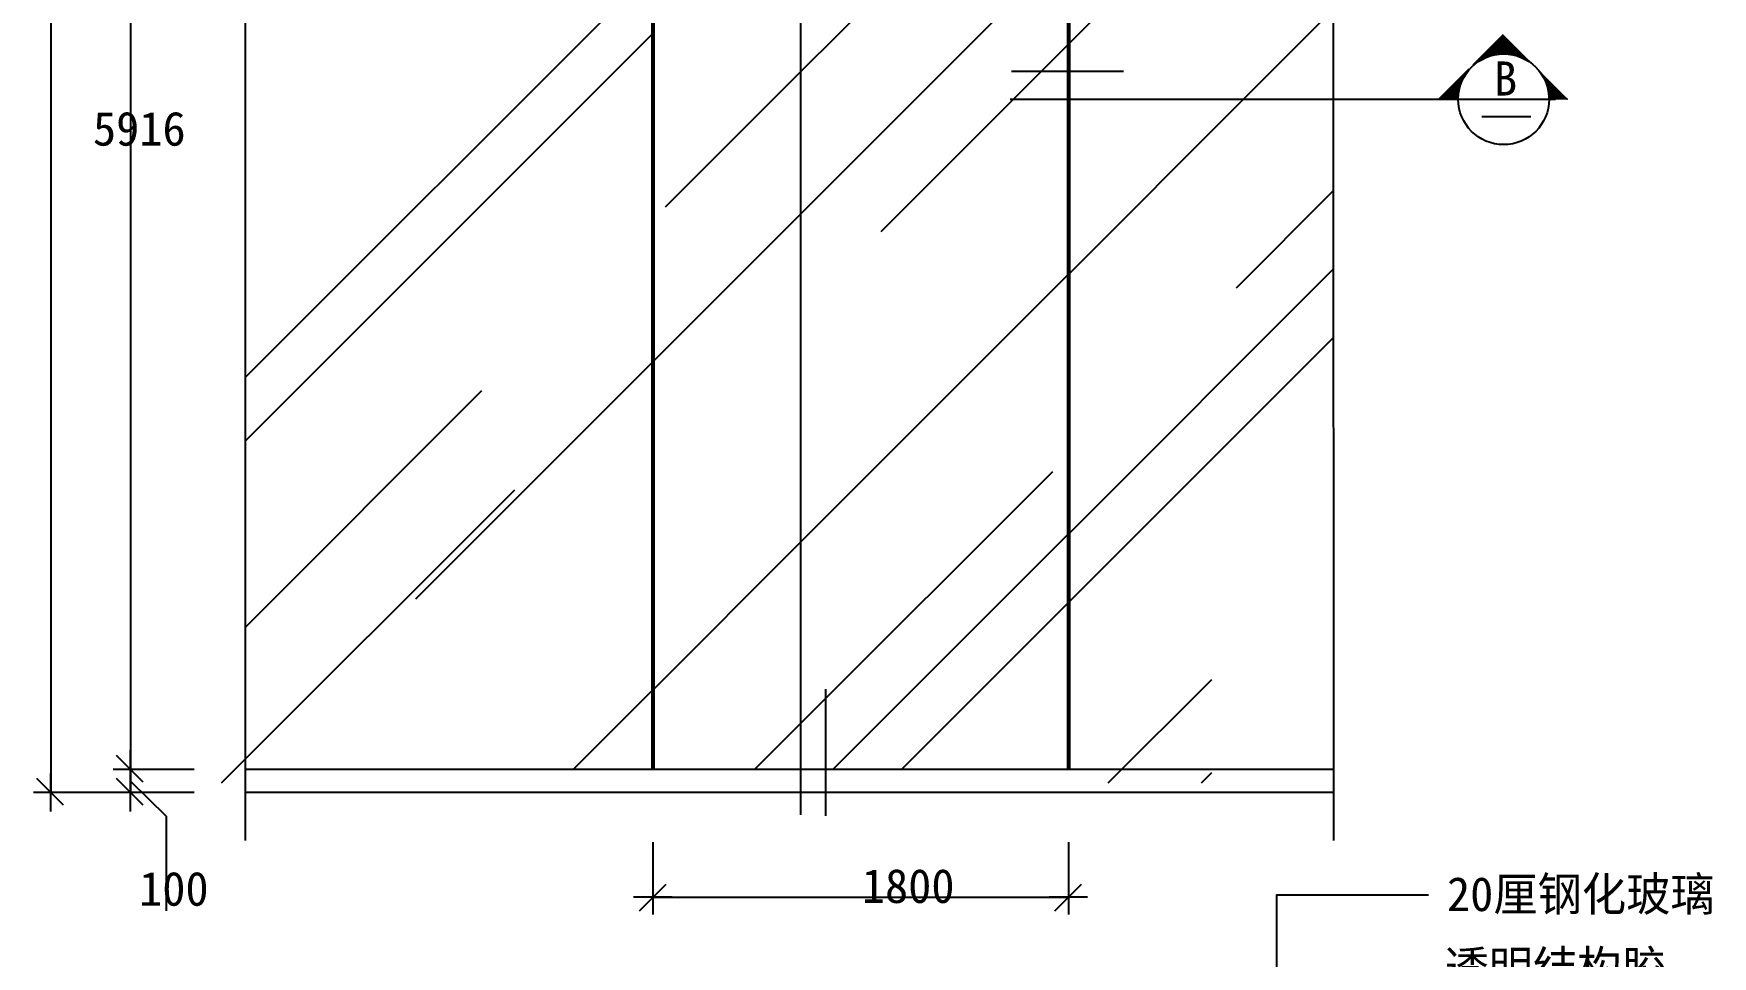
# Model space of a CAD drawing. Header units: metres. Extents: x -1106 to 1756, y 335 to 3725.
# Drawn here: x 302 to 1756, y 2109 to 2908 of the extents above; entities that cross this region are included whole.
import ezdxf

# ---------------------------------------------------------------- set-up
doc = ezdxf.new("R2010")
doc.units = ezdxf.units.M
for name, color, linetype in [('2', 2, 'Continuous'), ('3', 3, 'Continuous'), ('4', 4, 'Continuous'), ('BH', 3, 'Continuous'), ('DIM', 3, 'Continuous'), ('TEXT', 7, 'Continuous')]:
    doc.layers.add(name, color=color, linetype=linetype)

msp = doc.modelspace()

# ---------------------------------------------------------------- hatches: boundary and pattern name
at = {"layer": 'TEXT'}
h = msp.add_hatch(dxfattribs=at)
h.set_pattern_fill('SOLID')
h.paths.add_polyline_path([(1547.41, 2879.17), (1519.53, 2851.29), (1535.86, 2851.29, -0.2)])
h.paths.add_polyline_path([(1575.29, 2890.72, -0.2), (1603.17, 2879.17), (1575.29, 2907.05), (1547.41, 2879.17, -0.2)])
h.paths.add_polyline_path([(1603.17, 2879.17, -0.2), (1614.72, 2851.29), (1631.05, 2851.29)])

# ---------------------------------------------------------------- linework, layer by layer
for p, q in [((386.52, 2254.07), (386.52, 2287.42)), ((317.48, 2234.07), (317.48, 2267.42)), ((386.52, 2234.07), (386.52, 2267.42)), ((855.44, 2159.99), (822.09, 2159.99)), ((1215.25, 2159.99), (1181.89, 2159.99))]:
    msp.add_line(p, q)
for points in [[(397.46, 2259.61), (374.37, 2282.7)], [(328.43, 2239.61), (305.33, 2262.7)], [(397.46, 2239.61), (374.37, 2262.7)], [(849.91, 2170.94), (826.81, 2147.84)], [(1209.71, 2170.94), (1186.62, 2147.84)]]:
    msp.add_lwpolyline(points)
at = {"layer": '2'}
msp.add_line((1428, 2250.55), (485.65, 2250.55), dxfattribs=at)
at = {"layer": '3'}
for p, q in [((837.97, 3435.95), (837.97, 2270.55)), ((839.57, 3435.95), (839.57, 2270.55)), ((1197.97, 3435.95), (1197.97, 2270.55)), ((1199.57, 3435.95), (1199.57, 2270.55)), ((485.65, 2924.62), (485.65, 2209.16)), ((1427.93, 2924.49), (1428.31, 2209.02))]:
    msp.add_line(p, q, dxfattribs=at)
at = {"layer": '4'}
msp.add_line((1428, 2270.55), (485.65, 2270.55), dxfattribs=at)
at = {"layer": 'BH'}
for p, q in [((1199.57, 2899.62), (1428, 3128.06)), ((967.02, 2874.96), (1197.97, 3105.91)), ((967.02, 2751.93), (1197.97, 2982.88)), ((485.65, 2609.97), (837.97, 2962.29)), ((1350.37, 2851.02), (1426.84, 2927.49)), ((485.65, 2554.81), (837.97, 2907.13)), ((1036.56, 2736.62), (1197.97, 2898.02)), ((849.88, 2757.83), (967.02, 2874.96)), ((1199.57, 2700.22), (1350.37, 2851.02)), ((1344.15, 2687.83), (1428, 2771.68)), ((839.57, 2624.48), (967.02, 2751.93)), ((967.02, 2467.67), (1197.97, 2698.62)), ((1199.57, 2475.36), (1428, 2703.79)), ((1199.57, 2415.96), (1428, 2644.4)), ((633.51, 2418.42), (837.97, 2622.88)), ((485.65, 2393.59), (690.79, 2598.73)), ((967.02, 2310.69), (1185.05, 2528.73)), ((465.3, 2258.87), (719.23, 2512.8)), ((994.76, 2270.55), (1197.97, 2473.76)), ((839.57, 2340.22), (967.02, 2467.67)), ((1054.15, 2270.55), (1197.97, 2414.36)), ((1233.22, 2258.87), (1322.81, 2348.46)), ((769.9, 2270.55), (837.97, 2338.62)), ((926.88, 2270.55), (967.02, 2310.69)), ((1313.83, 2258.87), (1322.81, 2267.85))]:
    msp.add_line(p, q, dxfattribs=at)
at = {"layer": 'DIM'}
for p, q in [((317.48, 3629.35), (317.48, 2250.55)), ((386.52, 3410.15), (386.52, 2270.55)), ((441.55, 2270.55), (371.52, 2270.55)), ((441.55, 2270.55), (371.52, 2270.55)), ((386.52, 2270.55), (386.52, 2250.55)), ((362.3, 2250.55), (302.48, 2250.55)), ((441.55, 2250.55), (362.3, 2250.55)), ((838.77, 2207.58), (838.77, 2144.99)), ((1198.77, 2207.58), (1198.77, 2144.99)), ((838.77, 2159.99), (1198.77, 2159.99))]:
    msp.add_line(p, q, dxfattribs=at)
msp.add_lwpolyline([(1379.09, 1998.65), (1379.09, 2161.94), (1510.39, 2161.94)], dxfattribs=at)
at = {"layer": 'TEXT'}
for p, q in [((967.02, 2231.3), (967.02, 3668.84)), ((1149.48, 2875.43), (1246.51, 2875.43)), ((1148.15, 2851.02), (1530.61, 2851.02)), ((1530.61, 2851.02), (1620.61, 2851.02)), ((1556.83, 2836.2), (1599.1, 2836.2)), ((988.49, 2230.47), (988.49, 2340.05)), ((386.52, 2260.55), (417.45, 2230.05)), ((417.45, 2230.05), (417.45, 2148.16))]:
    msp.add_line(p, q, dxfattribs=at)
msp.add_circle((1575.61, 2851.02), 39.3, dxfattribs=at)

# ---------------------------------------------------------------- texts
at = {"layer": 'DIM', "char_height": 29.5, "attachment_point": 1}
for s, insert in [('\\A1;5916', (353.89, 2840.35)), ('\\A1;100', (393.86, 2182.04)), ('\\A1;1800', (1019.76, 2184.44))]:
    msp.add_mtext(s, dxfattribs=dict(at, insert=insert))
at = {"layer": 'TEXT'}
for s, p in [('B', (1567.24, 2854.26)), ('20厘钢化玻璃', (1526.51, 2147.92)), ('透明结构胶', (1524.31, 2084.1))]:
    msp.add_text(s, height=29.5, dxfattribs=at).set_placement(p)

doc.saveas('drawing.dxf')
